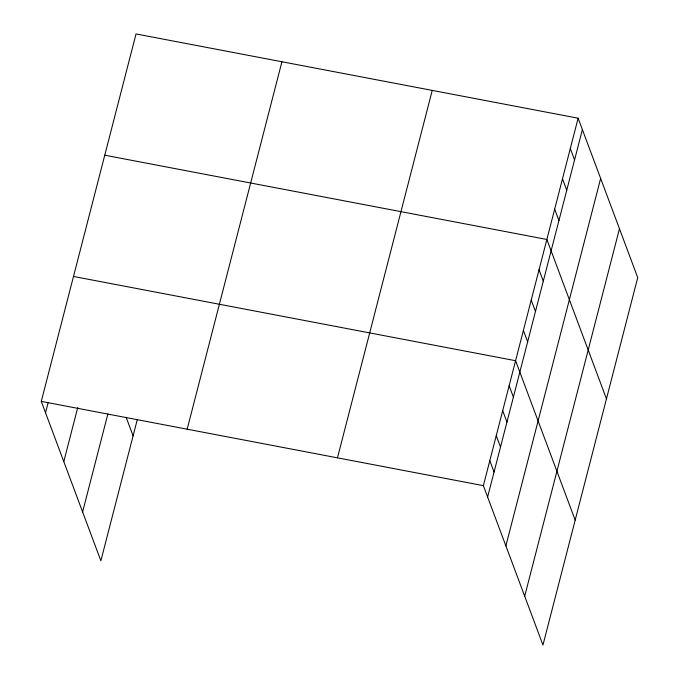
<?xml version="1.0" encoding="UTF-8"?>
<svg xmlns="http://www.w3.org/2000/svg" width="679" height="679" viewBox="0 0 679 679"><rect width="100%" height="100%" fill="white"/><g stroke="black" fill="none" stroke-linecap="round" stroke-linejoin="round"><path stroke-width="1.02" d="M137.26 419.698L100.874 560.795L41.275 401.391L136.038 33.95L578.126 118.205L637.725 277.609L542.962 645.05L483.363 485.646L578.126 118.205M45.527 412.773L48.107 402.774M63.792 461.618L77.712 407.646M82.609 511.949L107.868 414.003M187.166 429.196L281.929 61.755M337.471 457.841L432.234 90.4M487.615 497.028L582.387 129.587M505.88 545.874L600.643 178.433M524.697 596.204L619.46 228.764M104.761 155.202L546.858 239.458L606.457 398.87M73.493 276.455L515.582 360.71L575.181 520.122M41.275 401.391L483.363 485.646M570.309 148.514L574.561 159.905M562.492 178.832L566.744 190.213M554.675 209.149L558.927 220.531M539.041 269.775L543.293 281.157M531.216 300.084L535.476 311.466M523.399 330.401L527.659 341.783M509.14 385.697L513.392 397.079M502.698 410.685L506.95 422.066M496.247 435.672L500.508 447.054M489.805 460.659L494.066 472.041M126.15 417.305L133.092 435.867"/></g></svg>
